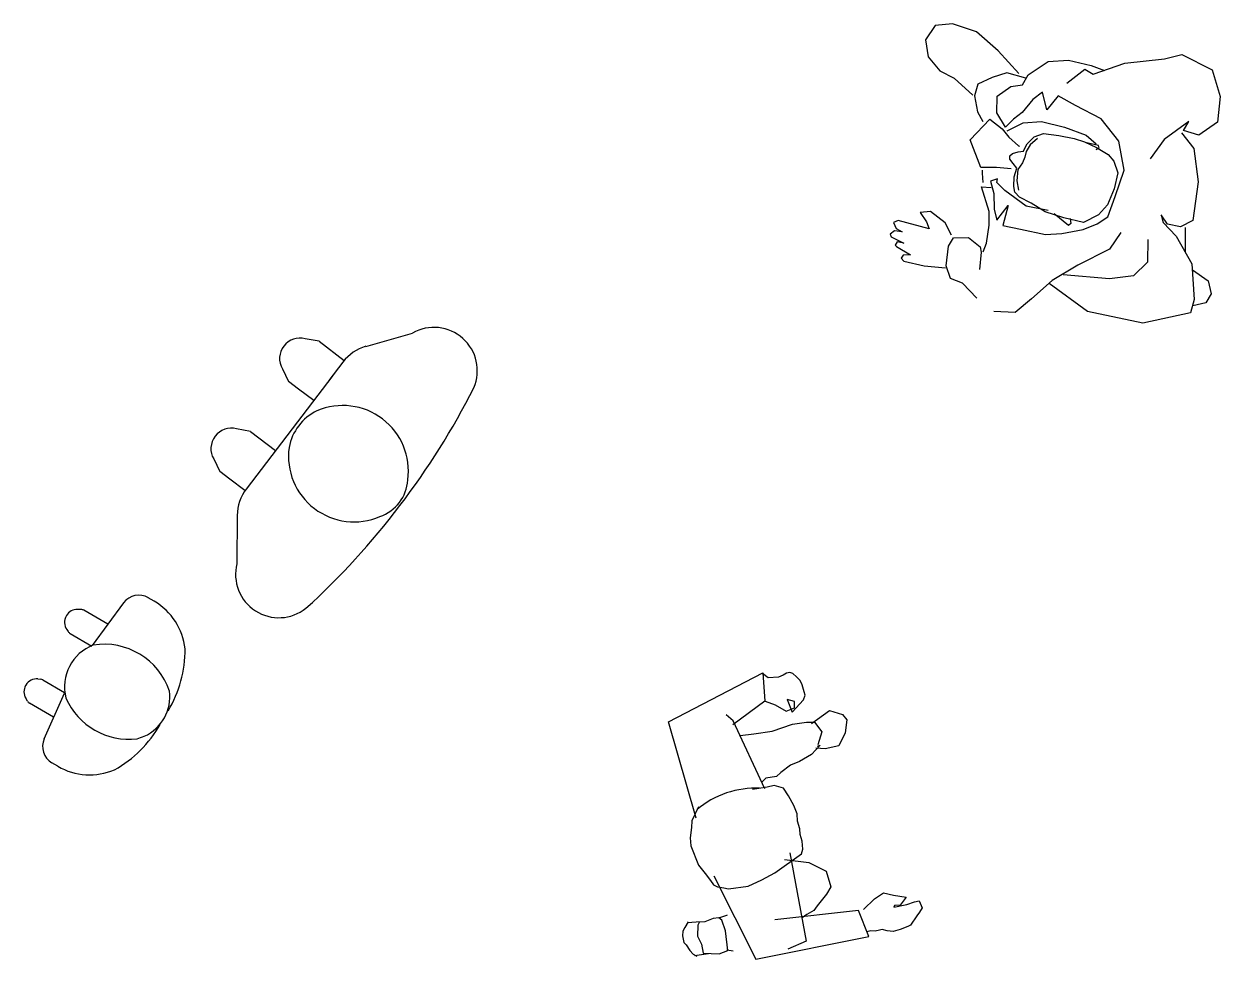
# Model space of a CAD drawing. Header units: millimetres. Extents: x 1029 to 1042.4, y 847.5 to 858.9.
# Drawn here: x 1036.987 to 1039.454, y 848.314 to 850.244 of the extents above; entities that cross this region are included whole.
import ezdxf

# ---------------------------------------------------------------- set-up
doc = ezdxf.new("R2010")
doc.units = ezdxf.units.MM
doc.layers.add('Mobiliario TöjiNN', color=7, linetype='Continuous')

msp = doc.modelspace()

# ---------------------------------------------------------------- linework, layer by layer
at = {"layer": 'Mobiliario TöjiNN'}
for p, q in [((1038.8662, 850.2413), (1038.8469, 850.2115)), ((1038.9022, 850.2443), (1038.8662, 850.2413)), ((1038.9516, 850.228), (1038.9022, 850.2443)), ((1038.9965, 850.1887), (1038.9516, 850.228)), ((1038.8469, 850.2115), (1038.8524, 850.1766)), ((1038.8524, 850.1766), (1038.8764, 850.1472)), ((1039.0388, 850.1422), (1038.9965, 850.1887)), ((1039.3394, 850.1721), (1039.3756, 850.1812)), ((1039.3756, 850.1812), (1039.4379, 850.1498)), ((1039.0582, 850.1391), (1039.0993, 850.1669)), ((1039.0993, 850.1669), (1039.1414, 850.1697)), ((1039.138, 850.1218), (1039.1755, 850.1509)), ((1039.1414, 850.1697), (1039.1885, 850.1584)), ((1039.1755, 850.1509), (1039.1922, 850.1406)), ((1039.1885, 850.1584), (1039.2156, 850.1483)), ((1039.1922, 850.1406), (1039.2581, 850.1633)), ((1039.2581, 850.1633), (1039.3394, 850.1721)), ((1038.8764, 850.1472), (1038.9057, 850.1322)), ((1038.9057, 850.1322), (1038.9441, 850.0974)), ((1038.9843, 850.1338), (1038.9546, 850.1202)), ((1039.0145, 850.1431), (1038.9843, 850.1338)), ((1039.0537, 850.1326), (1039.0145, 850.1431)), ((1039.0465, 850.1188), (1039.0582, 850.1391)), ((1039.4379, 850.1498), (1039.4542, 850.0945)), ((1038.9546, 850.1202), (1038.9477, 850.0961)), ((1038.9946, 850.0951), (1039.0227, 850.1154)), ((1039.0227, 850.1154), (1039.0465, 850.1188)), ((1039.088, 850.1034), (1039.068, 850.0883)), ((1039.0971, 850.0672), (1039.088, 850.1034)), ((1038.9477, 850.0961), (1038.9539, 850.063)), ((1038.994, 850.0604), (1038.9946, 850.0951)), ((1039.068, 850.0883), (1039.0458, 850.0617)), ((1039.12, 850.0956), (1039.0971, 850.0672)), ((1039.1559, 850.0761), (1039.12, 850.0956)), ((1039.4542, 850.0945), (1039.4488, 850.0411)), ((1038.9539, 850.063), (1038.9648, 850.0425)), ((1039.0119, 850.0312), (1038.994, 850.0604)), ((1039.0458, 850.0617), (1039.0283, 850.0477)), ((1039.2091, 850.0482), (1039.1559, 850.0761)), ((1038.9386, 850.0051), (1038.979, 850.0475)), ((1038.979, 850.0475), (1039.0045, 850.0278)), ((1039.0045, 850.0278), (1039.0185, 850.0103)), ((1039.0283, 850.0477), (1039.0119, 850.0312)), ((1039.0153, 850.0238), (1039.0481, 850.0403)), ((1039.0481, 850.0403), (1039.086, 850.0426)), ((1039.086, 850.0426), (1039.1331, 850.0313)), ((1039.1331, 850.0313), (1039.1782, 850.0145)), ((1039.2453, 850.0019), (1039.2091, 850.0482)), ((1039.3898, 850.0426), (1039.3392, 850.006)), ((1039.3788, 850.0241), (1039.3898, 850.0426)), ((1039.4488, 850.0411), (1039.4101, 850.0145)), ((1038.9604, 849.9478), (1038.9386, 850.0051)), ((1039.0185, 850.0103), (1039.0386, 849.9926)), ((1039.0562, 849.9967), (1039.0706, 850.0109)), ((1039.0778, 850.0075), (1039.0625, 849.9944)), ((1039.0706, 850.0109), (1039.0901, 850.0179)), ((1039.0901, 850.0179), (1039.1218, 850.0139)), ((1039.1218, 850.0139), (1039.1533, 850.008)), ((1039.1533, 850.008), (1039.1747, 850.0007)), ((1039.1782, 850.0145), (1039.1983, 849.9968)), ((1039.3392, 850.006), (1039.3098, 849.9656)), ((1039.375, 850.0193), (1039.4001, 849.9874)), ((1039.4101, 850.0145), (1039.3788, 850.0241)), ((1039.0261, 849.9768), (1039.0378, 849.9802)), ((1039.0378, 849.9802), (1039.0486, 849.9814)), ((1039.0386, 849.9926), (1039.0404, 849.9919)), ((1039.0486, 849.9814), (1039.0505, 849.9865)), ((1039.0505, 849.9865), (1039.0562, 849.9967)), ((1039.0542, 849.9806), (1039.0518, 849.9691)), ((1039.0625, 849.9944), (1039.0542, 849.9806)), ((1039.1747, 850.0007), (1039.1995, 849.9889)), ((1039.2031, 849.9934), (1039.1756, 849.9997)), ((1039.1988, 849.9853), (1039.2051, 849.9881)), ((1039.1995, 849.9889), (1039.2235, 849.9748)), ((1039.2051, 849.9881), (1039.2031, 849.9934)), ((1039.2561, 849.9425), (1039.2453, 850.0019)), ((1039.4001, 849.9874), (1039.4093, 849.9184)), ((1039.0203, 849.9718), (1039.0261, 849.9768)), ((1039.0205, 849.9652), (1039.0203, 849.9718)), ((1039.0275, 849.9561), (1039.0205, 849.9652)), ((1039.0349, 849.9462), (1039.0275, 849.9561)), ((1039.0468, 849.9574), (1039.0371, 849.9435)), ((1039.0518, 849.9691), (1039.0468, 849.9574)), ((1039.2235, 849.9748), (1039.2352, 849.9607)), ((1039.2352, 849.9607), (1039.2432, 849.937)), ((1038.9932, 849.9479), (1038.9604, 849.9478)), ((1038.9642, 849.9361), (1038.9644, 849.9422)), ((1038.9654, 849.9172), (1038.9642, 849.9361)), ((1039.023, 849.945), (1038.9932, 849.9479)), ((1039.0286, 849.9083), (1039.0297, 849.9287)), ((1039.0297, 849.9287), (1039.0349, 849.9462)), ((1039.0371, 849.9435), (1039.035, 849.9202)), ((1039.2432, 849.937), (1039.2361, 849.9039)), ((1039.2378, 849.8878), (1039.2561, 849.9425)), ((1038.9621, 849.9082), (1038.9821, 849.9069)), ((1038.978, 849.8571), (1038.9621, 849.9082)), ((1038.9949, 849.9247), (1038.9807, 849.9197)), ((1038.9807, 849.9197), (1038.9878, 849.8945)), ((1038.994, 849.9168), (1038.9949, 849.9247)), ((1039.0105, 849.9004), (1038.994, 849.9168)), ((1039.0309, 849.8971), (1039.0286, 849.9083)), ((1039.035, 849.9202), (1039.0382, 849.9009)), ((1039.2361, 849.9039), (1039.2219, 849.8709)), ((1039.4093, 849.9184), (1039.3981, 849.8384)), ((1038.9878, 849.8945), (1038.9879, 849.8617)), ((1039.0539, 849.8679), (1039.0105, 849.9004)), ((1039.0406, 849.8864), (1039.0309, 849.8971)), ((1039.0646, 849.8742), (1039.0406, 849.8864)), ((1039.2224, 849.8463), (1039.2378, 849.8878)), ((1038.8568, 849.857), (1038.8354, 849.8547)), ((1038.8354, 849.8547), (1038.8488, 849.8354)), ((1038.8871, 849.8335), (1038.8568, 849.857)), ((1038.9776, 849.8285), (1038.978, 849.8571)), ((1038.9879, 849.8617), (1038.9938, 849.8389)), ((1038.9938, 849.8389), (1039.0174, 849.8692)), ((1039.0174, 849.8692), (1039.0062, 849.8282)), ((1039.0998, 849.859), (1039.0539, 849.8679)), ((1039.0931, 849.8564), (1039.0646, 849.8742)), ((1039.132, 849.8439), (1039.0931, 849.8564)), ((1039.2219, 849.8709), (1039.2033, 849.8505)), ((1038.7905, 849.8386), (1038.7806, 849.8341)), ((1038.7806, 849.8341), (1038.7862, 849.8217)), ((1038.8538, 849.8212), (1038.7905, 849.8386)), ((1038.8488, 849.8354), (1038.8538, 849.8212)), ((1038.9002, 849.8081), (1038.8871, 849.8335)), ((1039.1417, 849.828), (1039.1117, 849.8521)), ((1039.1727, 849.8346), (1039.132, 849.8439)), ((1039.1464, 849.8321), (1039.1417, 849.828)), ((1039.145, 849.8423), (1039.1464, 849.8321)), ((1039.1716, 849.8201), (1039.2006, 849.8318)), ((1039.2033, 849.8505), (1039.1727, 849.8346)), ((1039.2006, 849.8318), (1039.2224, 849.8463)), ((1039.3461, 849.8311), (1039.3327, 849.8504)), ((1039.3327, 849.8504), (1039.3371, 849.8344)), ((1039.3371, 849.8344), (1039.3635, 849.8062)), ((1039.3727, 849.8253), (1039.3461, 849.8311)), ((1039.3981, 849.8384), (1039.3727, 849.8253)), ((1038.7824, 849.817), (1038.7737, 849.81)), ((1038.7737, 849.81), (1038.7759, 849.805)), ((1038.7759, 849.805), (1038.8016, 849.7914)), ((1038.7982, 849.8152), (1038.7824, 849.817)), ((1038.7862, 849.8217), (1038.7982, 849.8152)), ((1038.9721, 849.7916), (1038.9776, 849.8285)), ((1039.0062, 849.8282), (1039.0425, 849.8208)), ((1039.0425, 849.8208), (1039.0939, 849.8099)), ((1039.0939, 849.8099), (1039.1275, 849.8118)), ((1039.1275, 849.8118), (1039.1716, 849.8201)), ((1039.2493, 849.8137), (1039.2262, 849.7792)), ((1039.3635, 849.8062), (1039.3957, 849.7491)), ((1039.3824, 849.8238), (1039.3825, 849.7745)), ((1038.7883, 849.7943), (1038.7839, 849.7877)), ((1038.7839, 849.7877), (1038.7868, 849.7846)), ((1038.7868, 849.7846), (1038.8155, 849.7678)), ((1038.8016, 849.7914), (1038.7883, 849.7943)), ((1038.889, 849.7446), (1038.894, 849.7858)), ((1038.894, 849.7858), (1038.9043, 849.8025)), ((1038.9043, 849.8025), (1038.9354, 849.8032)), ((1038.9354, 849.8032), (1038.9591, 849.7842)), ((1038.9591, 849.7842), (1038.9612, 849.7731)), ((1038.9654, 849.7736), (1038.9721, 849.7916)), ((1039.3054, 849.799), (1039.3045, 849.7522)), ((1038.8008, 849.7671), (1038.7963, 849.7605)), ((1038.7963, 849.7605), (1038.8022, 849.7542)), ((1038.8155, 849.7678), (1038.8008, 849.7671)), ((1038.9612, 849.7731), (1038.9581, 849.7373)), ((1039.2262, 849.7792), (1039.1606, 849.7462)), ((1038.8022, 849.7542), (1038.8439, 849.7449)), ((1038.8439, 849.7449), (1038.8876, 849.741)), ((1038.8978, 849.7187), (1038.889, 849.7446)), ((1039.1606, 849.7462), (1039.1077, 849.7145)), ((1039.3045, 849.7522), (1039.2755, 849.724)), ((1039.3957, 849.7491), (1039.4011, 849.6753)), ((1039.3971, 849.7363), (1039.4298, 849.7138)), ((1038.9231, 849.7093), (1038.8978, 849.7187)), ((1038.9525, 849.6779), (1038.9231, 849.7093)), ((1039.1077, 849.7145), (1039.0651, 849.6771)), ((1039.1805, 849.6506), (1039.1014, 849.7087)), ((1039.226, 849.7178), (1039.1307, 849.7265)), ((1039.2755, 849.724), (1039.226, 849.7178)), ((1039.4298, 849.7138), (1039.4362, 849.6868)), ((1039.4362, 849.6868), (1039.4252, 849.6684)), ((1039.0651, 849.6771), (1039.0318, 849.6484)), ((1039.4011, 849.6753), (1039.3929, 849.6476)), ((1039.4252, 849.6684), (1039.3982, 849.662)), ((1039.0318, 849.6484), (1038.9875, 849.6505)), ((1039.2947, 849.6266), (1039.1805, 849.6506)), ((1039.3929, 849.6476), (1039.2947, 849.6266)), ((1037.5957, 849.5891), (1037.5671, 849.5945)), ((1037.5957, 849.5891), (1037.6474, 849.5497)), ((1037.6923, 849.5787), (1037.7882, 849.606)), ((1037.6448, 849.5463), (1037.6159, 849.5084)), ((1037.6238, 849.5187), (1037.4454, 849.2842)), ((1037.5199, 849.5324), (1037.5327, 849.5063)), ((1037.5534, 849.4906), (1037.5327, 849.5063)), ((1037.5844, 849.467), (1037.5534, 849.4906)), ((1037.454, 849.4029), (1037.4254, 849.4083)), ((1037.454, 849.4029), (1037.5057, 849.3635)), ((1037.3782, 849.3462), (1037.391, 849.3201)), ((1037.4117, 849.3044), (1037.391, 849.3201)), ((1037.4427, 849.2808), (1037.4117, 849.3044)), ((1037.4268, 849.2297), (1037.4261, 849.1301)), ((1037.1923, 849.0491), (1037.1275, 848.9612)), ((1037.2556, 849.0525), (1037.2433, 849.0596)), ((1037.0744, 849.0228), (1037.0739, 849.022)), ((1037.1042, 849.0356), (1037.0974, 849.0357)), ((1037.16, 849.0049), (1037.1105, 849.0338)), ((1037.075, 848.994), (1037.0779, 848.9899)), ((1037.082, 848.9861), (1037.1267, 848.96)), ((1037.0157, 848.8923), (1037.0207, 848.8918)), ((1038.3162, 848.8033), (1038.5112, 848.9047)), ((1038.5222, 848.8947), (1038.5106, 848.9031)), ((1038.5112, 848.9047), (1038.515, 848.8462)), ((1038.543, 848.8959), (1038.5222, 848.8947)), ((1038.5531, 848.9), (1038.543, 848.8959)), ((1038.5599, 848.9038), (1038.5531, 848.9)), ((1038.5664, 848.9053), (1038.5599, 848.9038)), ((1038.5731, 848.9032), (1038.5664, 848.9053)), ((1038.5804, 848.8967), (1038.5731, 848.9032)), ((1038.5882, 848.8891), (1038.5804, 848.8967)), ((1036.9902, 848.8786), (1036.9907, 848.8795)), ((1037.026, 848.8901), (1037.0707, 848.864)), ((1038.5918, 848.8799), (1038.5882, 848.8891)), ((1038.5965, 848.8653), (1038.5918, 848.8799)), ((1036.9938, 848.8464), (1036.9903, 848.8523)), ((1037.0285, 848.7686), (1037.0707, 848.8625)), ((1038.515, 848.8462), (1038.4494, 848.7973)), ((1038.5157, 848.846), (1038.5362, 848.8388)), ((1038.5762, 848.8453), (1038.5613, 848.85)), ((1038.5613, 848.85), (1038.5717, 848.8234)), ((1038.5717, 848.8234), (1038.5947, 848.8492)), ((1038.5766, 848.8325), (1038.5762, 848.8453)), ((1038.5947, 848.8492), (1038.598, 848.8587)), ((1038.598, 848.8587), (1038.5965, 848.8653)), ((1037.0479, 848.8129), (1036.9984, 848.8418)), ((1038.5362, 848.8388), (1038.5593, 848.8255)), ((1038.5593, 848.8255), (1038.5766, 848.8325)), ((1038.6115, 848.8003), (1038.6482, 848.8267)), ((1038.6482, 848.8267), (1038.6751, 848.8186)), ((1038.6751, 848.8186), (1038.684, 848.8079)), ((1038.3736, 848.6048), (1038.3162, 848.8033)), ((1038.4496, 848.8059), (1038.4355, 848.8177)), ((1038.515, 848.6653), (1038.4496, 848.8059)), ((1038.5304, 848.7844), (1038.572, 848.7986)), ((1038.572, 848.7986), (1038.6009, 848.8031)), ((1038.6009, 848.8031), (1038.6176, 848.8027)), ((1038.6176, 848.8027), (1038.6327, 848.7827)), ((1038.684, 848.8079), (1038.6808, 848.7806)), ((1038.4639, 848.7752), (1038.4925, 848.7787)), ((1038.4925, 848.7787), (1038.5304, 848.7844)), ((1038.6327, 848.7827), (1038.6245, 848.7558)), ((1038.6808, 848.7806), (1038.6677, 848.7541)), ((1038.6294, 848.7554), (1038.6111, 848.7362)), ((1038.6396, 848.7476), (1038.6201, 848.7493)), ((1038.6237, 848.7531), (1038.6294, 848.7554)), ((1038.6677, 848.7541), (1038.6396, 848.7476)), ((1038.5863, 848.7216), (1038.5679, 848.7142)), ((1038.6111, 848.7362), (1038.5863, 848.7216)), ((1037.0567, 848.7118), (1037.0445, 848.7189)), ((1038.548, 848.6992), (1038.5394, 848.691)), ((1038.5679, 848.7142), (1038.548, 848.6992)), ((1038.5174, 848.687), (1038.5087, 848.6788)), ((1038.5394, 848.691), (1038.5174, 848.687)), ((1038.5344, 848.6722), (1038.5198, 848.669)), ((1038.5539, 848.6667), (1038.5344, 848.6722)), ((1038.5024, 848.666), (1038.49, 848.6638)), ((1038.5198, 848.669), (1038.5024, 848.666)), ((1038.5642, 848.6509), (1038.5539, 848.6667)), ((1038.5747, 848.6312), (1038.5642, 848.6509)), ((1038.3781, 848.6283), (1038.3646, 848.599)), ((1038.5816, 848.614), (1038.5747, 848.6312)), ((1038.3646, 848.599), (1038.3635, 848.5853)), ((1038.5825, 848.5984), (1038.5816, 848.614)), ((1038.5873, 848.583), (1038.5825, 848.5984)), ((1038.3635, 848.5853), (1038.3612, 848.5644)), ((1038.588, 848.5713), (1038.5873, 848.583)), ((1038.5923, 848.5571), (1038.588, 848.5713)), ((1038.3612, 848.5644), (1038.3625, 848.5477)), ((1038.3625, 848.5477), (1038.3786, 848.5076)), ((1038.5937, 848.5404), (1038.5923, 848.5571)), ((1038.536, 848.4921), (1038.5907, 848.5313)), ((1038.5664, 848.533), (1038.6001, 848.3511)), ((1038.5907, 848.5313), (1038.5937, 848.5404)), ((1038.3786, 848.5076), (1038.3921, 848.4904)), ((1038.556, 848.5191), (1038.6056, 848.5131)), ((1038.6056, 848.5131), (1038.6417, 848.495)), ((1038.3921, 848.4904), (1038.4031, 848.4762)), ((1038.4031, 848.4762), (1038.4095, 848.4668)), ((1038.4097, 848.4858), (1038.4963, 848.3138)), ((1038.4807, 848.4647), (1038.5088, 848.4772)), ((1038.5088, 848.4772), (1038.536, 848.4921)), ((1038.6417, 848.495), (1038.6512, 848.4631)), ((1038.4095, 848.4668), (1038.4175, 848.4633)), ((1038.4175, 848.4633), (1038.4305, 848.4606)), ((1038.4305, 848.4606), (1038.4404, 848.4592)), ((1038.4404, 848.4592), (1038.4807, 848.4647)), ((1038.642, 848.448), (1038.6233, 848.4237)), ((1038.6512, 848.4631), (1038.642, 848.448)), ((1038.7414, 848.4382), (1038.76, 848.4509)), ((1038.76, 848.4509), (1038.7804, 848.4459)), ((1038.6233, 848.4237), (1038.616, 848.4142)), ((1038.7188, 848.4159), (1038.7414, 848.4382)), ((1038.7804, 848.4459), (1038.8069, 848.442)), ((1038.7811, 848.4211), (1038.8078, 848.4265)), ((1038.7825, 848.4243), (1038.7811, 848.4211)), ((1038.794, 848.425), (1038.7825, 848.4243)), ((1038.8069, 848.442), (1038.794, 848.425)), ((1038.8078, 848.4265), (1038.8242, 848.4317)), ((1038.8242, 848.4317), (1038.8337, 848.4342)), ((1038.8337, 848.4342), (1038.8396, 848.4195)), ((1038.42, 848.399), (1038.4084, 848.3973)), ((1038.4267, 848.394), (1038.42, 848.399)), ((1038.4226, 848.3999), (1038.4364, 848.4046)), ((1038.4364, 848.4046), (1038.4381, 848.4049)), ((1038.7084, 848.4142), (1038.5355, 848.395)), ((1038.6019, 848.4057), (1038.5919, 848.3989)), ((1038.616, 848.4142), (1038.6019, 848.4057)), ((1038.7299, 848.3604), (1038.7084, 848.4142)), ((1038.8289, 848.4034), (1038.8158, 848.3837)), ((1038.8339, 848.4106), (1038.8289, 848.4034)), ((1038.8396, 848.4195), (1038.8339, 848.4106)), ((1038.3499, 848.3789), (1038.3461, 848.3717)), ((1038.3568, 848.3904), (1038.3499, 848.3789)), ((1038.3738, 848.3903), (1038.3556, 848.3885)), ((1038.3915, 848.3909), (1038.3738, 848.3903)), ((1038.3767, 848.3838), (1038.3761, 848.3609)), ((1038.3805, 848.3905), (1038.3767, 848.3838)), ((1038.4084, 848.3973), (1038.3915, 848.3909)), ((1038.4338, 848.3723), (1038.4267, 848.394)), ((1038.7514, 848.3737), (1038.743, 848.3717)), ((1038.7575, 848.3749), (1038.7514, 848.3737)), ((1038.7677, 848.3723), (1038.7575, 848.3749)), ((1038.7943, 848.375), (1038.7802, 848.3708)), ((1038.8101, 848.3814), (1038.7943, 848.375)), ((1038.8158, 848.3837), (1038.8101, 848.3814)), ((1038.3461, 848.3717), (1038.3456, 848.3621)), ((1038.3456, 848.3621), (1038.3477, 848.3481)), ((1038.3761, 848.3609), (1038.3845, 848.3443)), ((1038.4387, 848.3314), (1038.4338, 848.3723)), ((1038.4963, 848.3138), (1038.7299, 848.3604)), ((1038.6001, 848.3511), (1038.5629, 848.3342)), ((1038.7337, 848.3719), (1038.7253, 848.3699)), ((1038.743, 848.3717), (1038.7337, 848.3719)), ((1038.7802, 848.3708), (1038.7677, 848.3723)), ((1038.3477, 848.3481), (1038.3531, 848.3431)), ((1038.3531, 848.3431), (1038.3605, 848.3318)), ((1038.3605, 848.3318), (1038.3673, 848.3242)), ((1038.3701, 848.3214), (1038.399, 848.3256)), ((1038.3845, 848.3443), (1038.3881, 848.326)), ((1038.3881, 848.326), (1038.4209, 848.3249)), ((1038.4209, 848.3249), (1038.4387, 848.3314)), ((1038.4364, 848.3327), (1038.4496, 848.3311)), ((1038.3673, 848.3242), (1038.3747, 848.3196))]:
    msp.add_line(p, q, dxfattribs=at)
for centre, radius, start, end in [((1037.8327, 849.5285), 0.0893, 336.7682, 119.8983), ((1037.5564, 849.5536), 0.0423, 75.3518, 210.1121), ((1037.7172, 849.4912), 0.091, 105.8621, 142.732), ((1036.5002, 850.2103), 1.586, 312.3431, 333.1208), ((1037.6371, 849.351), 0.1051, 115.9202, 169.5437), ((1037.6446, 849.3212), 0.1353, 352.2118, 113.2521), ((1037.4147, 849.3674), 0.0423, 75.3518, 210.1121), ((1037.6678, 849.3517), 0.1353, 172.2118, 293.2521), ((1037.6934, 849.3081), 0.0853, 288.9852, 356.4788), ((1037.5178, 849.2291), 0.091, 142.732, 179.6019), ((1037.5126, 849.1078), 0.0893, 165.5656, 308.6957), ((1037.2237, 849.0259), 0.039, 59.7241, 143.6123), ((1037.19, 848.9402), 0.13, 6.2186, 59.7241), ((1037.0964, 849.0089), 0.026, 149.7241, 214.9092), ((1037.0969, 849.0097), 0.026, 88.7482, 149.7241), ((1037.1039, 849.0226), 0.013, 59.7241, 88.7482), ((1037.0886, 848.9973), 0.013, 214.9092, 239.7241), ((1037.1634, 848.8755), 0.093, 111.2054, 194.2452), ((1037.1517, 848.8207), 0.1431, 18.8601, 98.818), ((1037.0756, 848.9527), 0.2437, 328.772, 0.3781), ((1037.0132, 848.8664), 0.026, 84.5391, 149.7241), ((1037.0127, 848.8655), 0.026, 149.7241, 210.7001), ((1037.0194, 848.8789), 0.013, 59.7241, 84.5391), ((1037.005, 848.8531), 0.013, 210.7001, 239.7241), ((1037.2042, 848.9106), 0.1431, 203.8865, 276.3739), ((1037.1982, 848.8557), 0.0897, 294.005, 7.2669), ((1037.0551, 848.9176), 0.2437, 299.0702, 330.6763), ((1037.0641, 848.7526), 0.039, 155.836, 239.7241), ((1037.1516, 848.9782), 0.2207, 288.0913, 292.1252), ((1037.1222, 848.8241), 0.13, 239.7241, 293.2297)]:
    msp.add_arc(centre, radius, start, end, dxfattribs=at)
msp.add_ellipse((1038.465, 848.5648), major_axis=(-0.128, -0.047), ratio=0.706298, start_param=4.156135, end_param=5.202911, dxfattribs=at)

doc.saveas('drawing.dxf')
